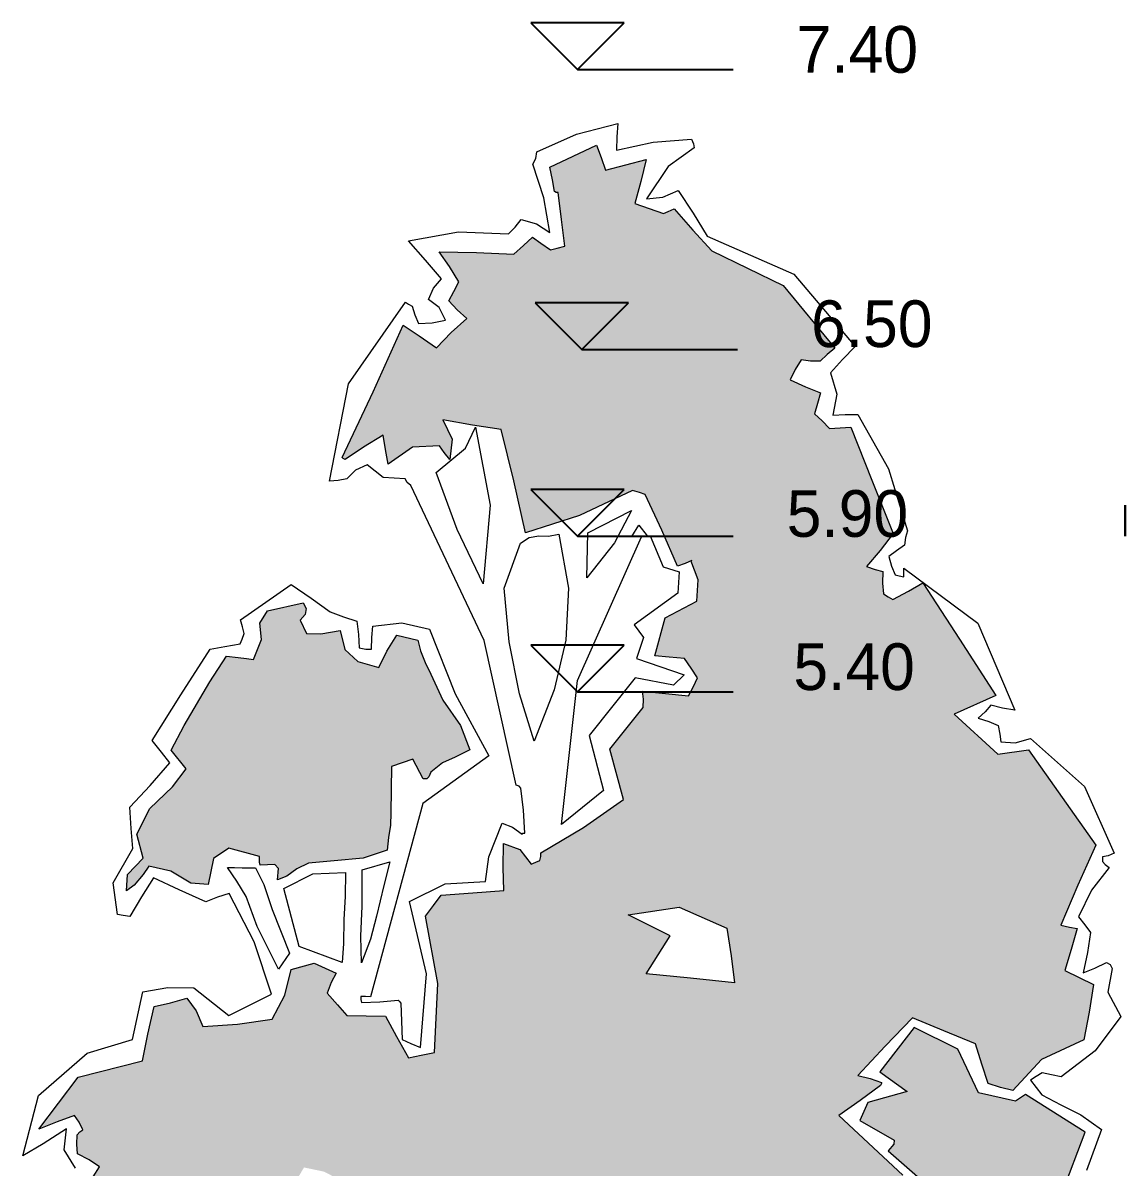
# Model space of a CAD drawing. Extents: x 9483 to 67306, y -5730 to 5191.
# Drawn here: x 24061.9 to 24416.3, y -3724.7 to -3356.9 of the extents above; entities that cross this region are included whole.
import ezdxf

# ---------------------------------------------------------------- set-up
doc = ezdxf.new("R2010")
doc.units = 0
doc.header["$MEASUREMENT"] = 0
doc.layers.get('0').update_dxf_attribs({"linetype": 'CONTINUOUS'})
for name, color, linetype in [('duvar', 3, 'CONTINUOUS'), ('yazı', 6, 'CONTINUOUS'), ('ölçü', 5, 'CONTINUOUS')]:
    doc.layers.add(name, color=color, linetype=linetype)

msp = doc.modelspace()

# ---------------------------------------------------------------- hatches: boundary and pattern name
at = {"layer": 'yazı'}
h = msp.add_hatch(color=256, dxfattribs=at)
h.set_gradient(color1=(38, 153, 0), color2=(228, 255, 219), one_color=1, tint=0.93, name='CYLINDER')
h.paths.add_polyline_path([(24361.33419, -3579.01907), (24374.71102, -3573.079), (24362.98866, -3554.97108), (24351.26631, -3536.86315), (24346.58907, -3539.55961), (24341.60325, -3542.25068), (24340.07649, -3541.298), (24338.54973, -3540.34532), (24338.3004, -3536.94551), (24338.36504, -3533.2425), (24335.90714, -3532.58224), (24333.14604, -3531.60802), (24337.55779, -3526.4375), (24341.66633, -3520.95301), (24334.86515, -3503.85702), (24328.06397, -3486.76103), (24324.66417, -3487.01036), (24321.26436, -3487.25969), (24318.83878, -3484.74793), (24316.40781, -3482.54476), (24317.39281, -3479.16649), (24318.37781, -3475.78823), (24313.47279, -3473.85055), (24308.57316, -3471.60428), (24310.17533, -3468.23679), (24312.08069, -3465.18327), (24315.16114, -3465.54572), (24318.24698, -3465.59958), (24320.44477, -3463.4772), (24322.95115, -3461.3602), (24306.32376, -3441.31459), (24283.3685, -3430.11018), (24277.30994, -3423.5222), (24271.25677, -3416.62563), (24269.3891, -3417.51906), (24267.83541, -3418.1093), (24263.23359, -3416.48558), (24258.63176, -3414.86187), (24260.60715, -3407.79676), (24262.27396, -3400.72626), (24255.76138, -3402.46465), (24249.2488, -3404.20304), (24247.7759, -3400.16452), (24246.30301, -3396.126), (24238.83236, -3399.69973), (24231.36171, -3403.27347), (24232.21744, -3407.30121), (24232.76998, -3411.01499), (24233.38176, -3411.33435), (24233.99892, -3411.34512), (24235.08244, -3420.00701), (24236.16596, -3428.6689), (24233.68652, -3429.24298), (24231.51566, -3429.82244), (24228.46752, -3427.60849), (24225.72259, -3425.70851), (24222.89686, -3428.43729), (24219.76254, -3431.16068), (24207.73316, -3430.64203), (24195.69839, -3430.43196), (24199.01202, -3435.11997), (24202.01168, -3440.11117), (24200.41489, -3443.17008), (24198.81811, -3446.22898), (24201.54689, -3449.05472), (24204.58425, -3451.88583), (24199.56611, -3456.42841), (24194.85117, -3461.28495), (24189.3613, -3457.48499), (24184.17463, -3453.999), (24174.54007, -3475.43828), (24164.60231, -3496.56358), (24164.90551, -3496.87755), (24165.51729, -3497.19691), (24171.45041, -3493.28766), (24177.69211, -3489.3838), (24178.53706, -3494.02871), (24179.38202, -3498.67363), (24187.19357, -3493.25378), (24195.84469, -3492.78743), (24197.3499, -3494.97445), (24199.1637, -3497.16685), (24199.89398, -3490.69737), (24196.91587, -3484.47183), (24206.45503, -3486.18172), (24215.691, -3487.57765), (24219.7257, -3504.008), (24223.44642, -3520.74154), (24240.82946, -3515.18009), (24257.947, -3507.14458), (24260.09631, -3507.79945), (24261.93704, -3508.44893), (24267.29225, -3519.96349), (24272.33888, -3531.47266), (24274.82371, -3530.58999), (24276.73456, -3529.81025), (24279.05232, -3535.91133), (24278.62523, -3542.69478), (24268.34501, -3548.07154), (24265.04372, -3560.36103), (24269.66709, -3560.75041), (24274.59905, -3561.14518), (24276.70527, -3564.26872), (24278.81149, -3567.39226), (24277.52868, -3570.14797), (24275.9319, -3573.20687), (24268.53666, -3572.46043), (24261.14142, -3571.71399), (24261.40691, -3574.18805), (24261.35844, -3576.9653), (24250.62959, -3590.35986), (24254.97826, -3606.48701), (24242.16473, -3615.52368), (24228.44161, -3623.61844), (24228.42007, -3624.85278), (24228.08994, -3626.08173), (24226.84483, -3626.67735), (24225.29114, -3627.26758), (24221.66893, -3622.57419), (24216.45532, -3620.63112), (24216.32066, -3628.34572), (24216.49997, -3635.75711), (24206.60913, -3636.5105), (24196.40971, -3637.2585), (24193.88179, -3640.60983), (24191.35387, -3643.96116), (24195.297, -3665.63744), (24194.29201, -3687.8447), (24189.95568, -3688.69504), (24185.92793, -3689.55077), (24182.03485, -3682.6919), (24178.44495, -3676.14701), (24172.27328, -3676.03928), (24166.1016, -3675.93155), (24163.07501, -3672.48327), (24159.74523, -3668.72101), (24161.03881, -3665.34814), (24162.6356, -3662.28923), (24155.59203, -3659.07951), (24148.14832, -3661.11032), (24146.15138, -3669.40976), (24142.00514, -3677.05434), (24130.8638, -3678.71193), (24119.73863, -3679.44377), (24117.66472, -3674.46873), (24114.64891, -3670.40328), (24109.37605, -3671.85463), (24104.10858, -3672.99739), (24102.10087, -3681.914), (24100.40714, -3690.52742), (24079.63507, -3695.72104), (24066.99547, -3712.4777), (24072.90165, -3710.11137), (24078.49386, -3708.04823), (24079.99908, -3710.23525), (24081.19032, -3712.72547), (24080.2538, -3713.32648), (24079.31189, -3714.23607), (24079.25803, -3717.32191), (24079.51275, -3720.41313), (24083.18343, -3722.32927), (24086.54015, -3724.54861), (24082.41545, -3730.95884), (24077.97678, -3737.67228), (24079.10338, -3743.8655), (24079.92141, -3750.05333), (24085.10808, -3753.53932), (24089.99156, -3756.71134), (24091.57218, -3754.57819), (24093.15819, -3752.13645), (24099.86624, -3756.8837), (24104.99905, -3763.45553), (24102.82281, -3764.34358), (24100.94976, -3765.5456), (24104.85362, -3771.78729), (24111.56705, -3776.22597), (24125.95043, -3765.67331), (24137.79511, -3759.08914), (24142.74166, -3740.9635), (24152.28465, -3724.77015), (24158.74337, -3726.11759), (24164.86118, -3729.31116), (24157.87304, -3740.61026), (24153.63523, -3753.50076), (24155.13505, -3755.99636), (24156.01233, -3758.78977), (24155.0758, -3759.39078), (24153.82531, -3760.29499), (24154.40477, -3762.46584), (24155.91537, -3764.34428), (24151.18966, -3769.81799), (24147.37893, -3775.92503), (24151.68833, -3776.61761), (24156.01928, -3776.07585), (24160.78964, -3785.72813), (24168.67277, -3793.89135), (24190.19128, -3781.30249), (24213.98994, -3779.55715), (24211.67903, -3788.15979), (24209.67671, -3796.76782), (24215.55596, -3795.94441), (24221.73841, -3795.43497), (24223.50373, -3800.40463), (24225.26367, -3805.68287), (24226.8012, -3806.01839), (24228.02476, -3806.6571), (24235.44154, -3806.1692), (24242.54974, -3805.67592), (24250.03655, -3801.17644), (24254.99544, -3800.02829), (24254.23666, -3790.44603), (24255.58411, -3783.98732), (24255.67568, -3778.74139), (24251.44169, -3773.72864), (24262.61534, -3770.21955), (24273.48041, -3766.70506), (24280.79485, -3772.08026), (24287.80071, -3777.45007), (24291.55219, -3774.73745), (24295.30367, -3772.02483), (24295.99086, -3768.02402), (24296.68344, -3763.71462), (24300.97129, -3765.64153), (24305.26454, -3767.25986), (24312.46969, -3761.21207), (24319.36087, -3755.46747), (24328.65071, -3753.77756), (24337.63195, -3752.08226), (24338.74779, -3758.89265), (24339.56043, -3765.38907), (24343.27959, -3764.52796), (24347.00414, -3763.35826), (24347.69133, -3759.35744), (24348.37852, -3755.35662), (24352.10307, -3754.18692), (24355.83301, -3752.70864), (24344.85709, -3727.20548), (24324.20196, -3708.0156), (24331.07699, -3703.19675), (24337.64343, -3698.37253), (24337.96278, -3697.76075), (24337.96817, -3697.45216), (24334.28671, -3696.15319), (24330.29128, -3695.15742), (24339.0986, -3685.74214), (24347.90054, -3676.63544), (24358.01378, -3680.82478), (24368.12702, -3685.01412), (24370.174, -3691.53208), (24372.22635, -3697.74146), (24376.2164, -3699.04582), (24380.21183, -3700.0416), (24389.33851, -3690.01453), (24403.02931, -3683.77127), (24404.72843, -3674.84928), (24406.11897, -3665.92189), (24401.52792, -3663.68101), (24396.93687, -3661.44013), (24398.90687, -3654.6836), (24400.87687, -3647.92708), (24398.41359, -3647.5754), (24395.6471, -3646.90976), (24401.11926, -3634.04081), (24406.89999, -3621.17724), (24385.20982, -3590.54822), (24375.30821, -3591.91877)])
h.paths.add_polyline_path([(24288.21147, -3647.81256), (24289.59819, -3656.78843), (24290.6817, -3665.45032), (24276.5084, -3663.96821), (24262.33509, -3662.4861), (24269.95655, -3650.27202), (24256.49198, -3643.55476), (24272.8954, -3641.06299)], flags=16)
h = msp.add_hatch(color=256, dxfattribs=at)
h.set_gradient(color1=(38, 153, 0), color2=(228, 255, 219), one_color=1, tint=0.93, name='CYLINDER')
h.paths.add_polyline_path([(24180.46257, -3595.926), (24187.29451, -3593.57583), (24190.5812, -3599.80675), (24191.81554, -3599.8283), (24192.44348, -3599.2219), (24193.08757, -3597.68976), (24196.84444, -3594.66855), (24200.88835, -3592.88707), (24205.5602, -3590.4992), (24202.60902, -3582.73074), (24196.88597, -3574.60522), (24193.01982, -3566.20344), (24191.23295, -3562.46811), (24189.75467, -3558.73818), (24188.88816, -3555.3276), (24182.12625, -3553.66618), (24178.94885, -3558.85824), (24176.38861, -3564.06107), (24169.63208, -3562.09107), (24165.37655, -3558.31266), (24163.94136, -3552.11405), (24157.74813, -3553.24066), (24153.11938, -3553.15986), (24151.0347, -3548.80198), (24152.60994, -3546.97741), (24152.95084, -3545.1313), (24152.05741, -3543.26364), (24140.59133, -3545.84159), (24138.05264, -3549.81009), (24138.57824, -3555.06679), (24135.99645, -3561.50396), (24133.84175, -3561.15767), (24131.06988, -3560.80061), (24127.37227, -3560.42739), (24121.98091, -3568.66758), (24113.70996, -3582.72239), (24109.55833, -3590.67555), (24114.39333, -3596.62482), (24109.97081, -3602.4125), (24102.7495, -3609.38604), (24098.59248, -3617.64778), (24100.61791, -3625.40008), (24095.589, -3630.55983), (24095.18885, -3635.80036), (24097.68983, -3633.99195), (24100.52634, -3630.64601), (24102.42632, -3627.90107), (24109.49681, -3629.56788), (24115.91244, -3633.38399), (24121.46156, -3633.78953), (24123.14991, -3625.4847), (24128.1465, -3622.17646), (24137.97809, -3624.8175), (24137.94577, -3626.669), (24138.2382, -3627.60014), (24142.87234, -3627.37235), (24144.08513, -3628.62823), (24143.71191, -3632.32585), (24146.81929, -3631.14538), (24149.94822, -3628.73057), (24153.68354, -3626.9437), (24162.03146, -3626.16338), (24171.30514, -3625.39922), (24179.06821, -3622.75663), (24179.44681, -3618.75042), (24180.134, -3614.74961), (24180.20403, -3610.73802)])
h = msp.add_hatch(color=256, dxfattribs=at)
h.set_gradient(color1=(38, 153, 0), color2=(228, 255, 219), one_color=1, tint=0.93, name='CYLINDER')
h.paths.add_polyline_path([(24411.39042, -3770.65568), (24412.15841, -3762.02611), (24397.71422, -3758.37853), (24397.75731, -3755.90986), (24409.70434, -3743.4626), (24392.76455, -3741.31485), (24403.43797, -3713.41148), (24384.20187, -3701.34595), (24381.07833, -3703.45218), (24369.08665, -3700.77344), (24362.5402, -3686.76867), (24348.46384, -3679.73205), (24337.41025, -3694.04697), (24346.25145, -3700.37485), (24333.53488, -3703.85701), (24330.96387, -3709.67701), (24341.96516, -3716.0426), (24341.94362, -3717.27693), (24340.05441, -3719.4047), (24357.08194, -3734.20977), (24360.99275, -3757.73755), (24358.80035, -3759.55135), (24352.34702, -3757.89532), (24352.45092, -3769.62689), (24330.92008, -3765.23825), (24314.15195, -3806.30839), (24319.39249, -3806.70854), (24313.21543, -3806.9094), (24310.63903, -3813.03798), (24308.06802, -3818.85798), (24309.57324, -3821.045), (24311.08384, -3822.92344), (24325.4545, -3818.46604), (24329.11635, -3815.52125), (24331.02078, -3816.73953), (24337.46428, -3814.74093), (24340.68633, -3824.67486), (24342.53784, -3824.70718), (24345.37434, -3821.36123), (24344.15078, -3820.72252), (24344.17232, -3819.48819), (24363.09827, -3813.95366), (24361.25754, -3813.30418), (24361.27909, -3812.06984), (24364.99825, -3811.20873), (24364.64119, -3813.98059), (24368.05177, -3813.11409), (24368.08409, -3811.26259), (24369.03139, -3810.04441), (24372.10107, -3811.02403), (24372.07414, -3812.56695), (24370.82364, -3813.47115), (24371.4031, -3815.64201), (24376.64903, -3815.73358), (24373.53087, -3817.53122), (24378.07345, -3822.54935), (24376.07113, -3831.15738), (24379.41169, -3834.30247), (24380.68372, -3832.16393), (24382.8492, -3831.89305), (24383.74263, -3833.76071), (24382.78995, -3835.28747), (24387.41332, -3835.67685), (24393.07243, -3794.41281), (24389.98659, -3794.35894), (24390.25208, -3796.833), (24383.5602, -3791.15999)])

# ---------------------------------------------------------------- linework, layer by layer
at = {"color": 27, "lineweight": 0}
for p, q in [((24204.16567, -3493.55003), (24207.37001, -3486.81505)), ((24207.37001, -3486.81505), (24212.17964, -3511.9019)), ((24194.76812, -3501.41162), (24204.16567, -3493.55003)), ((24201.54775, -3519.74195), (24194.76812, -3501.41162)), ((24212.17964, -3511.9019), (24209.88646, -3537.17346)), ((24243.50976, -3520.78307), (24257.5253, -3513.61945)), ((24257.5253, -3513.61945), (24252.09624, -3524.01973)), ((24209.88646, -3537.17346), (24201.54775, -3519.74195)), ((24257.68845, -3521.9566), (24259.91317, -3518.2913)), ((24259.91317, -3518.2913), (24262.63118, -3521.7342)), ((24221.84426, -3524.10903), (24224.65383, -3522.30601)), ((24224.65383, -3522.30601), (24227.75044, -3521.74271)), ((24227.75044, -3521.74271), (24230.83628, -3521.79657)), ((24230.83628, -3521.79657), (24234.24147, -3521.23865)), ((24234.24147, -3521.23865), (24237.33426, -3538.57859)), ((24240.21159, -3568.26188), (24260.77429, -3522.01046)), ((24243.2566, -3535.28651), (24243.50976, -3520.78307)), ((24260.77429, -3522.01046), (24257.68845, -3521.9566)), ((24262.63118, -3521.7342), (24263.55693, -3521.75035)), ((24263.55693, -3521.75035), (24267.70474, -3531.70044)), ((24216.65376, -3538.52629), (24221.84426, -3524.10903)), ((24252.09624, -3524.01973), (24243.2566, -3535.28651)), ((24279.05232, -3535.91133), (24276.69137, -3529.69656)), ((24267.70474, -3531.70044), (24272.92373, -3533.33493)), ((24272.92373, -3533.33493), (24272.49665, -3540.11839)), ((24278.62523, -3542.69478), (24279.05232, -3535.91133)), ((24218.20362, -3555.8393), (24216.65376, -3538.52629)), ((24237.33426, -3538.57859), (24236.42623, -3555.23134)), ((24272.49665, -3540.11839), (24258.42724, -3550.36785)), ((24140.59133, -3545.84159), (24152.05741, -3543.26364)), ((24152.05741, -3543.26364), (24152.95084, -3545.1313)), ((24152.95084, -3545.1313), (24152.60994, -3546.97741)), ((24268.34501, -3548.07154), (24278.62523, -3542.69478)), ((24138.05264, -3549.81009), (24140.59133, -3545.84159)), ((24152.60994, -3546.97741), (24151.0347, -3548.80198)), ((24151.0347, -3548.80198), (24153.11938, -3553.15986)), ((24265.04372, -3560.36103), (24268.34501, -3548.07154)), ((24138.57824, -3555.06679), (24138.05264, -3549.81009)), ((24157.74813, -3553.24066), (24163.94136, -3552.11405)), ((24163.94136, -3552.11405), (24165.37655, -3558.31266)), ((24258.42724, -3550.36785), (24261.44306, -3554.4333)), ((24135.99645, -3561.50396), (24138.57824, -3555.06679)), ((24153.11938, -3553.15986), (24157.74813, -3553.24066)), ((24178.94885, -3558.85824), (24182.12625, -3553.66618)), ((24182.12625, -3553.66618), (24188.88816, -3555.3276)), ((24188.88816, -3555.3276), (24189.75467, -3558.73818)), ((24221.61577, -3572.56746), (24218.20362, -3555.8393)), ((24236.42623, -3555.23134), (24232.75171, -3571.21845)), ((24261.44306, -3554.4333), (24259.16447, -3561.18444)), ((24165.37655, -3558.31266), (24169.63208, -3562.09107)), ((24176.38861, -3564.06107), (24178.94885, -3558.85824)), ((24189.75467, -3558.73818), (24191.23295, -3562.46811)), ((24269.66709, -3560.75041), (24265.04372, -3560.36103)), ((24121.98091, -3568.66758), (24127.37227, -3560.42739)), ((24127.37227, -3560.42739), (24131.06988, -3560.80061)), ((24131.06988, -3560.80061), (24133.84175, -3561.15767)), ((24133.84175, -3561.15767), (24135.99645, -3561.50396)), ((24169.63208, -3562.09107), (24176.38861, -3564.06107)), ((24191.23295, -3562.46811), (24193.01982, -3566.20344)), ((24274.59905, -3561.14518), (24269.66709, -3560.75041)), ((24276.70527, -3564.26872), (24274.59905, -3561.14518)), ((24193.01982, -3566.20344), (24196.88597, -3574.60522)), ((24113.70996, -3582.72239), (24121.98091, -3568.66758)), ((24232.75171, -3571.21845), (24226.28918, -3587.77425)), ((24235.08346, -3614.47404), (24240.21159, -3568.26188)), ((24196.88597, -3574.60522), (24202.60902, -3582.73074)), ((24226.28918, -3587.77425), (24221.61577, -3572.56746)), ((24109.55833, -3590.67555), (24113.70996, -3582.72239)), ((24202.60902, -3582.73074), (24205.5602, -3590.4992)), ((24243.91615, -3585.92118), (24248.54647, -3603.59664)), ((24114.39333, -3596.62482), (24109.55833, -3590.67555)), ((24200.88835, -3592.88707), (24196.84444, -3594.66855)), ((24205.5602, -3590.4992), (24200.88835, -3592.88707)), ((24109.97081, -3602.4125), (24114.39333, -3596.62482)), ((24180.46257, -3595.926), (24180.20403, -3610.73802)), ((24187.29451, -3593.57583), (24180.46257, -3595.926)), ((24190.5812, -3599.80675), (24187.29451, -3593.57583)), ((24196.84444, -3594.66855), (24193.08757, -3597.68976)), ((24191.81554, -3599.8283), (24190.5812, -3599.80675)), ((24192.44348, -3599.2219), (24191.81554, -3599.8283)), ((24193.08757, -3597.68976), (24192.44348, -3599.2219)), ((24102.7495, -3609.38604), (24109.97081, -3602.4125)), ((24248.54647, -3603.59664), (24235.08346, -3614.47404)), ((24098.59248, -3617.64778), (24102.7495, -3609.38604)), ((24180.20403, -3610.73802), (24180.134, -3614.74961)), ((24180.134, -3614.74961), (24179.44681, -3618.75042)), ((24228.44161, -3623.61844), (24242.16473, -3615.52368)), ((24100.61791, -3625.40008), (24098.59248, -3617.64778)), ((24179.44681, -3618.75042), (24179.06821, -3622.75663)), ((24128.1465, -3622.17646), (24123.14991, -3625.4847)), ((24137.97809, -3624.8175), (24128.1465, -3622.17646)), ((24179.06821, -3622.75663), (24171.30514, -3625.39922)), ((24216.32066, -3628.34572), (24216.45532, -3620.63112)), ((24216.45532, -3620.63112), (24221.66893, -3622.57419)), ((24221.66893, -3622.57419), (24225.29114, -3627.26758)), ((24095.589, -3630.55983), (24100.61791, -3625.40008)), ((24123.14991, -3625.4847), (24121.46156, -3633.78953)), ((24137.94577, -3626.669), (24137.96193, -3625.74325)), ((24137.96193, -3625.74325), (24137.97809, -3624.8175)), ((24162.03146, -3626.16338), (24153.68354, -3626.9437)), ((24171.30514, -3625.39922), (24162.03146, -3626.16338)), ((24170.93192, -3629.09684), (24179.92932, -3626.47579)), ((24179.92932, -3626.47579), (24177.94316, -3634.15807)), ((24226.84483, -3626.67735), (24228.08994, -3626.08173)), ((24228.08994, -3626.08173), (24228.42007, -3624.85278)), ((24228.42007, -3624.85278), (24228.44161, -3623.61844)), ((24102.42632, -3627.90107), (24100.52634, -3630.64601)), ((24109.49681, -3629.56788), (24102.42632, -3627.90107)), ((24115.91244, -3633.38399), (24109.49681, -3629.56788)), ((24127.73019, -3628.34275), (24129.89027, -3628.38046)), ((24130.74062, -3632.71679), (24127.73019, -3628.34275)), ((24129.89027, -3628.38046), (24132.35894, -3628.42355)), ((24132.35894, -3628.42355), (24134.51903, -3628.46125)), ((24134.51903, -3628.46125), (24136.67912, -3628.49896)), ((24136.67912, -3628.49896), (24139.3648, -3633.79336)), ((24138.2382, -3627.60014), (24137.94577, -3626.669)), ((24142.87234, -3627.37235), (24138.2382, -3627.60014)), ((24144.08513, -3628.62823), (24142.87234, -3627.37235)), ((24143.71191, -3632.32585), (24144.08513, -3628.62823)), ((24149.94822, -3628.73057), (24146.81929, -3631.14538)), ((24153.68354, -3626.9437), (24149.94822, -3628.73057)), ((24155.16721, -3630.36506), (24165.66983, -3629.93102)), ((24165.66983, -3629.93102), (24165.53517, -3637.64562)), ((24171.03582, -3640.82841), (24170.93192, -3629.09684)), ((24216.49997, -3635.75711), (24216.32066, -3628.34572)), ((24225.29114, -3627.26758), (24226.84483, -3626.67735)), ((24095.18885, -3635.80036), (24095.589, -3630.55983)), ((24100.52634, -3630.64601), (24097.68983, -3633.99195)), ((24121.46156, -3633.78953), (24115.91244, -3633.38399)), ((24133.74027, -3637.70799), (24130.74062, -3632.71679)), ((24139.3648, -3633.79336), (24142.00201, -3641.86501)), ((24146.81929, -3631.14538), (24143.71191, -3632.32585)), ((24145.82352, -3635.14081), (24155.16721, -3630.36506)), ((24097.68983, -3633.99195), (24095.18885, -3635.80036)), ((24150.74626, -3653.7474), (24145.82352, -3635.14081)), ((24177.94316, -3634.15807), (24175.61071, -3643.99504)), ((24193.88179, -3640.60983), (24196.40971, -3637.2585)), ((24196.40971, -3637.2585), (24206.60913, -3636.5105)), ((24206.60913, -3636.5105), (24216.49997, -3635.75711)), ((24137.2763, -3647.33873), (24133.74027, -3637.70799)), ((24165.53517, -3637.64562), (24165.09732, -3645.04624)), ((24170.56026, -3650.38912), (24171.03582, -3640.82841)), ((24191.35387, -3643.96116), (24193.88179, -3640.60983)), ((24142.00201, -3641.86501), (24147.62272, -3655.85362)), ((24175.61071, -3643.99504), (24173.62994, -3651.36874)), ((24195.297, -3665.63744), (24191.35387, -3643.96116)), ((24144.13673, -3661.0403), (24137.2763, -3647.33873)), ((24165.09732, -3645.04624), (24164.96266, -3652.76084)), ((24170.71802, -3659.03485), (24170.56026, -3650.38912)), ((24173.62994, -3651.36874), (24170.71802, -3659.03485)), ((24147.62272, -3655.85362), (24144.13673, -3661.0403)), ((24164.54635, -3658.92713), (24150.74626, -3653.7474)), ((24164.96266, -3652.76084), (24164.54635, -3658.92713)), ((24148.14832, -3661.11032), (24155.59203, -3659.07951)), ((24155.59203, -3659.07951), (24162.6356, -3662.28923)), ((24146.15138, -3669.40976), (24148.14832, -3661.11032)), ((24162.6356, -3662.28923), (24161.03881, -3665.34814)), ((24161.03881, -3665.34814), (24159.74523, -3668.72101)), ((24194.29201, -3687.8447), (24195.297, -3665.63744)), ((24109.37605, -3671.85463), (24114.64891, -3670.40328)), ((24114.64891, -3670.40328), (24117.66472, -3674.46873)), ((24142.00514, -3677.05434), (24146.15138, -3669.40976)), ((24159.74523, -3668.72101), (24163.07501, -3672.48327)), ((24102.10087, -3681.914), (24104.10858, -3672.99739)), ((24104.10858, -3672.99739), (24109.37605, -3671.85463)), ((24163.07501, -3672.48327), (24166.1016, -3675.93155)), ((24117.66472, -3674.46873), (24119.73863, -3679.44377)), ((24130.8638, -3678.71193), (24142.00514, -3677.05434)), ((24166.1016, -3675.93155), (24172.27328, -3676.03928)), ((24172.27328, -3676.03928), (24178.44495, -3676.14701)), ((24178.44495, -3676.14701), (24182.03485, -3682.6919)), ((24119.73863, -3679.44377), (24130.8638, -3678.71193)), ((24100.40714, -3690.52742), (24102.10087, -3681.914)), ((24182.03485, -3682.6919), (24185.92793, -3689.55077)), ((24185.92793, -3689.55077), (24189.95568, -3688.69504)), ((24189.95568, -3688.69504), (24194.29201, -3687.8447)), ((24079.63507, -3695.72104), (24100.40714, -3690.52742)), ((24066.99547, -3712.4777), (24079.63507, -3695.72104)), ((24072.90165, -3710.11137), (24066.99547, -3712.4777)), ((24078.49386, -3708.04823), (24072.90165, -3710.11137)), ((24079.99908, -3710.23525), (24078.49386, -3708.04823)), ((24081.19032, -3712.72547), (24079.99908, -3710.23525)), ((24079.25803, -3717.32191), (24079.31189, -3714.23607)), ((24079.31189, -3714.23607), (24080.2538, -3713.32648)), ((24080.2538, -3713.32648), (24081.19032, -3712.72547)), ((24079.51275, -3720.41313), (24079.25803, -3717.32191)), ((24083.18343, -3722.32927), (24079.51275, -3720.41313)), ((24082.41545, -3730.95884), (24086.54015, -3724.54861)), ((24086.54015, -3724.54861), (24083.18343, -3722.32927))]:
    msp.add_line(p, q, dxfattribs=at)
for p, q in [((24416.26795, -3521.85257), (24416.26795, -3511.85257)), ((24416.26795, -3511.85257), (24416.26795, -3521.85257)), ((24416.26795, -3511.85257), (24416.26795, -3521.85257)), ((24416.26795, -3521.85257), (24416.26795, -3511.85257))]:
    msp.add_line(p, q)
at = {"layer": 'duvar', "color": 27, "lineweight": 0}
for p, q in [((24239.882, -3392.61847), (24253.21574, -3389.14707)), ((24253.21574, -3389.14707), (24252.83175, -3393.46186)), ((24227.12772, -3398.26072), (24239.882, -3392.61847)), ((24252.83175, -3393.46186), (24252.75634, -3397.78203)), ((24264.531, -3395.20946), (24276.89589, -3394.19058)), ((24276.89589, -3394.19058), (24277.48613, -3395.74427)), ((24226.78144, -3400.41542), (24227.12772, -3398.26072)), ((24238.83236, -3399.69973), (24246.30301, -3396.126)), ((24246.30301, -3396.126), (24247.7759, -3400.16452)), ((24252.75634, -3397.78203), (24264.531, -3395.20946)), ((24277.77317, -3396.98399), (24269.33368, -3403.01024)), ((24277.48613, -3395.74427), (24277.77317, -3396.98399)), ((24225.82337, -3402.25076), (24226.78144, -3400.41542)), ((24231.36171, -3403.27347), (24238.83236, -3399.69973)), ((24247.7759, -3400.16452), (24249.2488, -3404.20304)), ((24255.76138, -3402.46465), (24262.27396, -3400.72626)), ((24262.27396, -3400.72626), (24260.60715, -3407.79676)), ((24229.33785, -3413.11583), (24225.82337, -3402.25076)), ((24232.21744, -3407.30121), (24231.36171, -3403.27347)), ((24249.2488, -3404.20304), (24255.76138, -3402.46465)), ((24269.33368, -3403.01024), (24262.3617, -3413.38358)), ((24232.76998, -3411.01499), (24232.21744, -3407.30121)), ((24260.60715, -3407.79676), (24258.63176, -3414.86187)), ((24231.30403, -3424.26255), (24229.33785, -3413.11583)), ((24233.38176, -3411.33435), (24232.76998, -3411.01499)), ((24233.99892, -3411.34512), (24233.38176, -3411.33435)), ((24235.08244, -3420.00701), (24233.99892, -3411.34512)), ((24262.3617, -3413.38358), (24267.6184, -3412.85799)), ((24267.6184, -3412.85799), (24272.59344, -3410.78408)), ((24272.59344, -3410.78408), (24277.4069, -3417.96769)), ((24258.63176, -3414.86187), (24263.23359, -3416.48558)), ((24263.23359, -3416.48558), (24267.83541, -3418.1093)), ((24269.3891, -3417.51906), (24271.25677, -3416.62563)), ((24271.25677, -3416.62563), (24277.30994, -3423.5222)), ((24220.22194, -3422.52572), (24222.11654, -3420.08937)), ((24222.11654, -3420.08937), (24227.03233, -3421.40989)), ((24236.16596, -3428.6689), (24235.08244, -3420.00701)), ((24267.83541, -3418.1093), (24269.3891, -3417.51906)), ((24277.4069, -3417.96769), (24281.90638, -3425.45449)), ((24185.88296, -3426.86518), (24201.98318, -3424.05943)), ((24201.98318, -3424.05943), (24218.02415, -3424.6481)), ((24218.02415, -3424.6481), (24220.22194, -3422.52572)), ((24227.03233, -3421.40989), (24231.30403, -3424.26255)), ((24277.30994, -3423.5222), (24283.3685, -3430.11018)), ((24191.32974, -3433.13381), (24185.88296, -3426.86518)), ((24222.89686, -3428.43729), (24225.72259, -3425.70851)), ((24225.72259, -3425.70851), (24228.46752, -3427.60849)), ((24228.46752, -3427.60849), (24231.51566, -3429.82244)), ((24281.90638, -3425.45449), (24309.78282, -3437.67084)), ((24195.69839, -3430.43196), (24207.73316, -3430.64203)), ((24199.01202, -3435.11997), (24195.69839, -3430.43196)), ((24207.73316, -3430.64203), (24219.76254, -3431.16068)), ((24219.76254, -3431.16068), (24222.89686, -3428.43729)), ((24231.51566, -3429.82244), (24233.68652, -3429.24298)), ((24233.68652, -3429.24298), (24236.16596, -3428.6689)), ((24283.3685, -3430.11018), (24306.32376, -3441.31459)), ((24196.47333, -3439.08847), (24191.32974, -3433.13381)), ((24202.01168, -3440.11117), (24199.01202, -3435.11997)), ((24309.78282, -3437.67084), (24329.44218, -3460.85615)), ((24192.34324, -3445.80729), (24193.95079, -3442.13121)), ((24193.95079, -3442.13121), (24196.47333, -3439.08847)), ((24200.41489, -3443.17008), (24202.01168, -3440.11117)), ((24306.32376, -3441.31459), (24322.95115, -3461.3602)), ((24195.69457, -3448.33521), (24192.34324, -3445.80729)), ((24198.81811, -3446.22898), (24200.41489, -3443.17008)), ((24201.54689, -3449.05472), (24198.81811, -3446.22898)), ((24166.55998, -3472.82956), (24184.92107, -3446.60377)), ((24184.92107, -3446.60377), (24185.83605, -3447.23709)), ((24185.83605, -3447.23709), (24187.05961, -3447.87581)), ((24187.05961, -3447.87581), (24187.93688, -3450.66922)), ((24197.78463, -3452.3845), (24195.69457, -3448.33521)), ((24204.58425, -3451.88583), (24201.54689, -3449.05472)), ((24187.93688, -3450.66922), (24189.12274, -3453.46802)), ((24189.12274, -3453.46802), (24193.4483, -3453.23484)), ((24193.4483, -3453.23484), (24197.78463, -3452.3845)), ((24199.56611, -3456.42841), (24204.58425, -3451.88583)), ((24174.54007, -3475.43828), (24184.17463, -3453.999)), ((24184.17463, -3453.999), (24189.3613, -3457.48499)), ((24194.85117, -3461.28495), (24199.56611, -3456.42841)), ((24189.3613, -3457.48499), (24194.85117, -3461.28495)), ((24329.44218, -3460.85615), (24325.35518, -3465.1063)), ((24320.44477, -3463.4772), (24318.24698, -3465.59958)), ((24322.95115, -3461.3602), (24320.44477, -3463.4772)), ((24310.17533, -3468.23679), (24308.57316, -3471.60428)), ((24312.08069, -3465.18327), (24310.17533, -3468.23679)), ((24315.16114, -3465.54572), (24312.08069, -3465.18327)), ((24318.24698, -3465.59958), (24315.16114, -3465.54572)), ((24325.35518, -3465.1063), (24321.57677, -3469.36184)), ((24308.57316, -3471.60428), (24313.47279, -3473.85055)), ((24321.57677, -3469.36184), (24323.61835, -3476.18838)), ((24160.45607, -3504.20815), (24166.55998, -3472.82956)), ((24164.60231, -3496.56358), (24174.54007, -3475.43828)), ((24313.47279, -3473.85055), (24318.37781, -3475.78823)), ((24317.39281, -3479.16649), (24316.40781, -3482.54476)), ((24318.37781, -3475.78823), (24317.39281, -3479.16649)), ((24323.61835, -3476.18838), (24322.26552, -3482.95568)), ((24316.40781, -3482.54476), (24318.83878, -3484.74793)), ((24322.26552, -3482.95568), (24326.28249, -3482.71712)), ((24326.28249, -3482.71712), (24330.29408, -3482.78714)), ((24330.29408, -3482.78714), (24340.17571, -3500.24558)), ((24196.91587, -3484.47183), (24199.89398, -3490.69737)), ((24206.45503, -3486.18172), (24196.91587, -3484.47183)), ((24215.691, -3487.57765), (24206.45503, -3486.18172)), ((24318.83878, -3484.74793), (24321.26436, -3487.25969)), ((24324.66417, -3487.01036), (24328.06397, -3486.76103)), ((24328.06397, -3486.76103), (24334.86515, -3503.85702)), ((24177.69211, -3489.3838), (24171.45041, -3493.28766)), ((24178.53706, -3494.02871), (24177.69211, -3489.3838)), ((24219.7257, -3504.008), (24215.691, -3487.57765)), ((24321.26436, -3487.25969), (24324.66417, -3487.01036)), ((24171.45041, -3493.28766), (24165.51729, -3497.19691)), ((24179.38202, -3498.67363), (24178.53706, -3494.02871)), ((24187.19357, -3493.25378), (24179.38202, -3498.67363)), ((24195.84469, -3492.78743), (24187.19357, -3493.25378)), ((24197.3499, -3494.97445), (24195.84469, -3492.78743)), ((24199.89398, -3490.69737), (24199.1637, -3497.16685)), ((24164.90551, -3496.87755), (24164.60231, -3496.56358)), ((24165.51729, -3497.19691), (24164.90551, -3496.87755)), ((24199.1637, -3497.16685), (24197.3499, -3494.97445)), ((24168.85247, -3500.65058), (24166.02673, -3503.37936)), ((24172.58779, -3498.86371), (24168.85247, -3500.65058)), ((24177.76369, -3502.96687), (24172.58779, -3498.86371)), ((24340.17571, -3500.24558), (24346.31124, -3520.10806)), ((24163.23871, -3503.94805), (24160.45607, -3504.20815)), ((24166.02673, -3503.37936), (24163.23871, -3503.94805)), ((24184.85573, -3503.39934), (24177.76369, -3502.96687)), ((24185.45135, -3504.64445), (24184.85573, -3503.39934)), ((24186.66953, -3505.59175), (24185.45135, -3504.64445)), ((24223.44642, -3520.74154), (24219.7257, -3504.008)), ((24334.86515, -3503.85702), (24341.66633, -3520.95301)), ((24210.18583, -3555.39067), (24186.66953, -3505.59175)), ((24257.947, -3507.14458), (24240.82946, -3515.18009)), ((24260.09631, -3507.79945), (24257.947, -3507.14458)), ((24261.93704, -3508.44893), (24260.09631, -3507.79945)), ((24267.29225, -3519.96349), (24261.93704, -3508.44893)), ((24240.82946, -3515.18009), (24223.44642, -3520.74154)), ((24272.33888, -3531.47266), (24267.29225, -3519.96349)), ((24341.66633, -3520.95301), (24337.55779, -3526.4375)), ((24345.65637, -3522.25737), (24345.3047, -3524.72066)), ((24346.31124, -3520.10806), (24345.65637, -3522.25737)), ((24337.55779, -3526.4375), (24333.14604, -3531.60802)), ((24342.80371, -3526.52907), (24340.30272, -3528.33748)), ((24345.3047, -3524.72066), (24342.80371, -3526.52907)), ((24274.82371, -3530.58999), (24272.33888, -3531.47266)), ((24276.99996, -3529.70195), (24274.82371, -3530.58999)), ((24340.30272, -3528.33748), (24341.17461, -3531.43948)), ((24333.14604, -3531.60802), (24335.90714, -3532.58224)), ((24335.90714, -3532.58224), (24338.36504, -3533.2425)), ((24338.36504, -3533.2425), (24338.3004, -3536.94551)), ((24341.17461, -3531.43948), (24342.36047, -3534.23828)), ((24342.36047, -3534.23828), (24343.58942, -3534.5684)), ((24343.58942, -3534.5684), (24345.12695, -3534.90392)), ((24345.12695, -3534.90392), (24345.14849, -3533.66959)), ((24345.14849, -3533.66959), (24345.17543, -3532.12667)), ((24345.17543, -3532.12667), (24368.94332, -3549.82749)), ((24140.02264, -3543.05357), (24148.14816, -3537.33052)), ((24148.14816, -3537.33052), (24154.55301, -3541.76381)), ((24338.3004, -3536.94551), (24338.54973, -3540.34532)), ((24346.58907, -3539.55961), (24351.26631, -3536.86315)), ((24351.26631, -3536.86315), (24362.98866, -3554.97108)), ((24154.55301, -3541.76381), (24160.64927, -3546.19171)), ((24338.54973, -3540.34532), (24340.07649, -3541.298)), ((24340.07649, -3541.298), (24341.60325, -3542.25068)), ((24341.60325, -3542.25068), (24346.58907, -3539.55961)), ((24131.89712, -3548.77661), (24140.02264, -3543.05357)), ((24132.47658, -3550.94747), (24131.89712, -3548.77661)), ((24160.64927, -3546.19171), (24164.94252, -3547.81003)), ((24164.94252, -3547.81003), (24169.24114, -3549.11978)), ((24169.24114, -3549.11978), (24169.7829, -3553.45072)), ((24133.05605, -3553.11833), (24132.47658, -3550.94747)), ((24174.08692, -3554.45188), (24174.46014, -3550.75427)), ((24174.46014, -3550.75427), (24183.73919, -3549.68152)), ((24183.73919, -3549.68152), (24192.65581, -3551.68923)), ((24192.65581, -3551.68923), (24200.93527, -3572.51516)), ((24368.94332, -3549.82749), (24380.8019, -3577.81549)), ((24126.80896, -3557.33078), (24131.76246, -3556.49121)), ((24131.76246, -3556.49121), (24132.40656, -3554.95906)), ((24132.40656, -3554.95906), (24133.05605, -3553.11833)), ((24169.7829, -3553.45072), (24170.01608, -3557.77628)), ((24174.02228, -3558.15489), (24174.08692, -3554.45188)), ((24220.48689, -3601.87215), (24210.18583, -3555.39067)), ((24362.98866, -3554.97108), (24374.71102, -3573.079)), ((24112.64799, -3572.82617), (24122.16405, -3558.17573)), ((24122.16405, -3558.17573), (24126.80896, -3557.33078)), ((24170.01608, -3557.77628), (24172.17078, -3558.12257)), ((24172.17078, -3558.12257), (24174.02228, -3558.15489)), ((24259.16447, -3561.18444), (24274.50748, -3566.3911)), ((24258.74816, -3567.35073), (24243.91615, -3585.92118)), ((24271.05381, -3569.72627), (24258.74816, -3567.35073)), ((24274.50748, -3566.3911), (24271.05381, -3569.72627)), ((24278.81149, -3567.39226), (24276.70527, -3564.26872)), ((24277.52868, -3570.14797), (24278.81149, -3567.39226)), ((24275.9319, -3573.20687), (24277.52868, -3570.14797)), ((24103.44051, -3587.48198), (24112.64799, -3572.82617)), ((24200.93527, -3572.51516), (24211.69956, -3592.45843)), ((24261.14142, -3571.71399), (24268.53666, -3572.46043)), ((24261.40691, -3574.18805), (24261.14142, -3571.71399)), ((24261.35844, -3576.9653), (24261.40691, -3574.18805)), ((24268.53666, -3572.46043), (24275.9319, -3573.20687)), ((24374.71102, -3573.079), (24361.33419, -3579.01907)), ((24250.62959, -3590.35986), (24261.35844, -3576.9653)), ((24371.22503, -3578.26568), (24369.02724, -3580.38806)), ((24373.11424, -3576.13791), (24371.22503, -3578.26568)), ((24376.80109, -3577.1283), (24373.11424, -3576.13791)), ((24380.8019, -3577.81549), (24376.80109, -3577.1283)), ((24361.33419, -3579.01907), (24375.30821, -3591.91877)), ((24369.02724, -3580.38806), (24372.40551, -3581.37306)), ((24372.40551, -3581.37306), (24375.4698, -3582.66126)), ((24375.4698, -3582.66126), (24376.03849, -3585.44929)), ((24376.03849, -3585.44929), (24376.30398, -3587.92334)), ((24106.46171, -3591.23885), (24103.44051, -3587.48198)), ((24376.30398, -3587.92334), (24380.92735, -3588.31272)), ((24380.92735, -3588.31272), (24385.89162, -3586.85598)), ((24385.89162, -3586.85598), (24403.21697, -3602.28361)), ((24109.17972, -3594.68175), (24106.46171, -3591.23885)), ((24211.69956, -3592.45843), (24190.44116, -3607.82993)), ((24254.97826, -3606.48701), (24250.62959, -3590.35986)), ((24375.30821, -3591.91877), (24385.20982, -3590.54822)), ((24385.20982, -3590.54822), (24406.89999, -3621.17724)), ((24102.87877, -3601.98003), (24109.17972, -3594.68175)), ((24096.27463, -3608.96435), (24102.87877, -3601.98003)), ((24221.40726, -3602.19689), (24220.48689, -3601.87215)), ((24222.01365, -3602.82483), (24221.40726, -3602.19689)), ((24222.81552, -3609.93842), (24222.01365, -3602.82483)), ((24403.21697, -3602.28361), (24412.71999, -3623.74826)), ((24190.44116, -3607.82993), (24173.61534, -3669.88915)), ((24242.16473, -3615.52368), (24254.97826, -3606.48701)), ((24096.77329, -3615.76396), (24096.27463, -3608.96435)), ((24223.30342, -3617.3552), (24222.81552, -3609.93842)), ((24211.75116, -3624.8705), (24215.95127, -3614.14009)), ((24215.95127, -3614.14009), (24219.32414, -3615.43367)), ((24219.32414, -3615.43367), (24222.37228, -3617.64762)), ((24097.27735, -3622.255), (24096.77329, -3615.76396)), ((24222.37228, -3617.64762), (24222.68625, -3617.34443)), ((24222.68625, -3617.34443), (24223.30342, -3617.3552)), ((24090.91176, -3633.25628), (24097.27735, -3622.255)), ((24406.89999, -3621.17724), (24401.11926, -3634.04081)), ((24210.68536, -3632.87752), (24211.75116, -3624.8705)), ((24408.97928, -3625.84371), (24408.96851, -3626.46087)), ((24408.96851, -3626.46087), (24409.8781, -3627.40278)), ((24408.99544, -3624.91795), (24408.97928, -3625.84371)), ((24410.85233, -3624.64169), (24408.99544, -3624.91795)), ((24412.71999, -3623.74826), (24410.85233, -3624.64169)), ((24411.09628, -3628.35008), (24405.4125, -3635.65914)), ((24409.8781, -3627.40278), (24411.09628, -3628.35008)), ((24092.27693, -3643.46648), (24090.91176, -3633.25628)), ((24103.9046, -3631.63101), (24100.09387, -3637.73805)), ((24112.17173, -3635.47945), (24103.9046, -3631.63101)), ((24186.18874, -3639.24084), (24197.70868, -3633.57704)), ((24197.70868, -3633.57704), (24210.68536, -3632.87752)), ((24120.74744, -3639.33327), (24112.17173, -3635.47945)), ((24128.20192, -3636.68529), (24124.47737, -3637.85499)), ((24136.26437, -3652.25991), (24128.20192, -3636.68529)), ((24401.11926, -3634.04081), (24395.6471, -3646.90976)), ((24405.4125, -3635.65914), (24401.25009, -3644.22946)), ((24100.09387, -3637.73805), (24096.27775, -3644.15367)), ((24124.47737, -3637.85499), (24120.74744, -3639.33327)), ((24191.64786, -3662.48696), (24186.18874, -3639.24084)), ((24256.49198, -3643.55476), (24272.8954, -3641.06299)), ((24272.8954, -3641.06299), (24288.21147, -3647.81256)), ((24094.12305, -3643.80738), (24092.27693, -3643.46648)), ((24096.27775, -3644.15367), (24094.12305, -3643.80738)), ((24269.95655, -3650.27202), (24256.49198, -3643.55476)), ((24401.25009, -3644.22946), (24403.36709, -3646.73583)), ((24288.21147, -3647.81256), (24289.59819, -3656.78843)), ((24395.6471, -3646.90976), (24398.41359, -3647.5754)), ((24398.41359, -3647.5754), (24400.87687, -3647.92708)), ((24400.87687, -3647.92708), (24398.90687, -3654.6836)), ((24403.36709, -3646.73583), (24405.1755, -3649.23682)), ((24141.8366, -3669.02577), (24136.26437, -3652.25991)), ((24262.33509, -3662.4861), (24269.95655, -3650.27202)), ((24405.1755, -3649.23682), (24404.13663, -3655.70092)), ((24398.90687, -3654.6836), (24396.93687, -3661.44013)), ((24404.13663, -3655.70092), (24402.78918, -3662.15964)), ((24289.59819, -3656.78843), (24290.6817, -3665.45032)), ((24406.51912, -3660.68135), (24410.25444, -3658.89449)), ((24410.25444, -3658.89449), (24411.47801, -3659.5332)), ((24411.47801, -3659.5332), (24412.07363, -3660.77831)), ((24189.69019, -3686.22098), (24191.64786, -3662.48696)), ((24276.5084, -3663.96821), (24262.33509, -3662.4861)), ((24396.93687, -3661.44013), (24401.52792, -3663.68101)), ((24402.78918, -3662.15964), (24406.51912, -3660.68135)), ((24412.07363, -3660.77831), (24410.70464, -3668.47136)), ((24100.48637, -3668.304), (24108.53648, -3666.90113)), ((24108.53648, -3666.90113), (24116.86824, -3667.04656)), ((24290.6817, -3665.45032), (24276.5084, -3663.96821)), ((24401.52792, -3663.68101), (24406.11897, -3665.92189)), ((24406.11897, -3665.92189), (24404.72843, -3674.84928)), ((24097.13122, -3683.67933), (24100.48637, -3668.304)), ((24116.86824, -3667.04656), (24128.13502, -3675.8862)), ((24128.13502, -3675.8862), (24141.8366, -3669.02577)), ((24170.5295, -3669.83529), (24170.51334, -3670.76104)), ((24172.07242, -3669.86222), (24170.5295, -3669.83529)), ((24173.61534, -3669.88915), (24172.07242, -3669.86222)), ((24410.70464, -3668.47136), (24414.89015, -3676.26136)), ((24170.51334, -3670.76104), (24170.80577, -3671.69217)), ((24170.80577, -3671.69217), (24176.67425, -3671.48593)), ((24176.67425, -3671.48593), (24182.54811, -3670.9711)), ((24182.54811, -3670.9711), (24182.85131, -3671.28507)), ((24182.85131, -3671.28507), (24183.4577, -3671.91302)), ((24183.4577, -3671.91302), (24183.66395, -3677.78149)), ((24183.66395, -3677.78149), (24183.87019, -3683.64997)), ((24347.90054, -3676.63544), (24339.0986, -3685.74214)), ((24358.01378, -3680.82478), (24347.90054, -3676.63544)), ((24404.72843, -3674.84928), (24403.02931, -3683.77127)), ((24414.89015, -3676.26136), (24406.67306, -3687.23033)), ((24348.46384, -3679.73205), (24337.41025, -3694.04697)), ((24362.5402, -3686.76867), (24348.46384, -3679.73205)), ((24368.12702, -3685.01412), (24358.01378, -3680.82478)), ((24082.54698, -3688.05492), (24097.13122, -3683.67933)), ((24183.87019, -3683.64997), (24186.6259, -3684.93278)), ((24186.6259, -3684.93278), (24189.69019, -3686.22098)), ((24370.174, -3691.53208), (24368.12702, -3685.01412)), ((24403.02931, -3683.77127), (24389.33851, -3690.01453)), ((24066.87541, -3701.67188), (24082.54698, -3688.05492)), ((24339.0986, -3685.74214), (24330.29128, -3695.15742)), ((24369.08665, -3700.77344), (24362.5402, -3686.76867)), ((24406.67306, -3687.23033), (24395.72181, -3695.68216)), ((24372.22635, -3697.74146), (24370.174, -3691.53208)), ((24389.33851, -3690.01453), (24380.21183, -3700.0416)), ((24330.29128, -3695.15742), (24334.28671, -3696.15319)), ((24334.28671, -3696.15319), (24337.96817, -3697.45216)), ((24337.41025, -3694.04697), (24346.25145, -3700.37485)), ((24387.69863, -3695.54211), (24385.82559, -3696.74413)), ((24389.57168, -3694.34009), (24387.69863, -3695.54211)), ((24392.64675, -3695.01112), (24389.57168, -3694.34009)), ((24395.72181, -3695.68216), (24392.64675, -3695.01112)), ((24337.64343, -3698.37253), (24331.07699, -3703.19675)), ((24337.96278, -3697.76075), (24337.64343, -3698.37253)), ((24337.96817, -3697.45216), (24337.96278, -3697.76075)), ((24376.2164, -3699.04582), (24372.22635, -3697.74146)), ((24380.21183, -3700.0416), (24376.2164, -3699.04582)), ((24385.82559, -3696.74413), (24389.4478, -3701.43752)), ((24061.90731, -3721.03186), (24066.87541, -3701.67188)), ((24331.07699, -3703.19675), (24324.20196, -3708.0156)), ((24346.25145, -3700.37485), (24333.53488, -3703.85701)), ((24381.07833, -3703.45218), (24369.08665, -3700.77344)), ((24384.20187, -3701.34595), (24381.07833, -3703.45218)), ((24403.43797, -3713.41148), (24384.20187, -3701.34595)), ((24389.4478, -3701.43752), (24395.56561, -3704.63109)), ((24333.53488, -3703.85701), (24330.96387, -3709.67701)), ((24395.56561, -3704.63109), (24401.992, -3707.83004)), ((24324.20196, -3708.0156), (24344.85709, -3727.20548)), ((24330.96387, -3709.67701), (24341.96516, -3716.0426)), ((24401.992, -3707.83004), (24408.70005, -3712.57729)), ((24075.94979, -3712.32532), (24068.45759, -3717.13338)), ((24075.21412, -3719.10339), (24075.94979, -3712.32532)), ((24392.76455, -3741.31485), (24403.43797, -3713.41148)), ((24408.70005, -3712.57729), (24403.83968, -3725.7656)), ((24068.45759, -3717.13338), (24061.90731, -3721.03186)), ((24341.94362, -3717.27693), (24340.05441, -3719.4047)), ((24341.96516, -3716.0426), (24341.94362, -3717.27693)), ((24078.81478, -3725.03111), (24075.21412, -3719.10339)), ((24340.05441, -3719.4047), (24357.08194, -3734.20977))]:
    msp.add_line(p, q, dxfattribs=at)
at = {"layer": 'ölçü'}
for p, q in [((24255.25877, -3356.85257), (24225.25877, -3356.85257)), ((24225.25877, -3356.85257), (24240.25877, -3371.85257)), ((24240.25877, -3371.85257), (24255.25877, -3356.85257)), ((24226.64842, -3446.85257), (24241.64842, -3461.85257)), ((24256.64842, -3446.85257), (24226.64842, -3446.85257)), ((24241.64842, -3461.85257), (24256.64842, -3446.85257)), ((24255.25877, -3506.85257), (24225.25877, -3506.85257)), ((24225.25877, -3506.85257), (24240.25877, -3521.85257)), ((24240.25877, -3521.85257), (24255.25877, -3506.85257)), ((24255.25877, -3556.85257), (24225.25877, -3556.85257)), ((24225.25877, -3556.85257), (24240.25877, -3571.85257)), ((24240.25877, -3571.85257), (24255.25877, -3556.85257))]:
    msp.add_line(p, q, dxfattribs=at)
at = {"layer": 'ölçü', "color": 5, "linetype": 'ByBlock'}
for p, q in [((24240.25877, -3371.85257), (24290.25877, -3371.85257)), ((24241.64842, -3461.85257), (24291.64842, -3461.85257)), ((24240.25877, -3521.85257), (24290.25877, -3521.85257)), ((24240.25877, -3571.85257), (24290.25877, -3571.85257))]:
    msp.add_line(p, q, dxfattribs=at)

# ---------------------------------------------------------------- texts
at = {"layer": 'ölçü'}
for s, p in [('7.40', (24310.65918, -3372.87879)), ('6.50', (24315.30042, -3461.05479)), ('5.90', (24307.47, -3522.06251)), ('5.40', (24309.61692, -3571.29682))]:
    msp.add_text(s, height=15, dxfattribs=at).set_placement(p)

doc.saveas('drawing.dxf')
